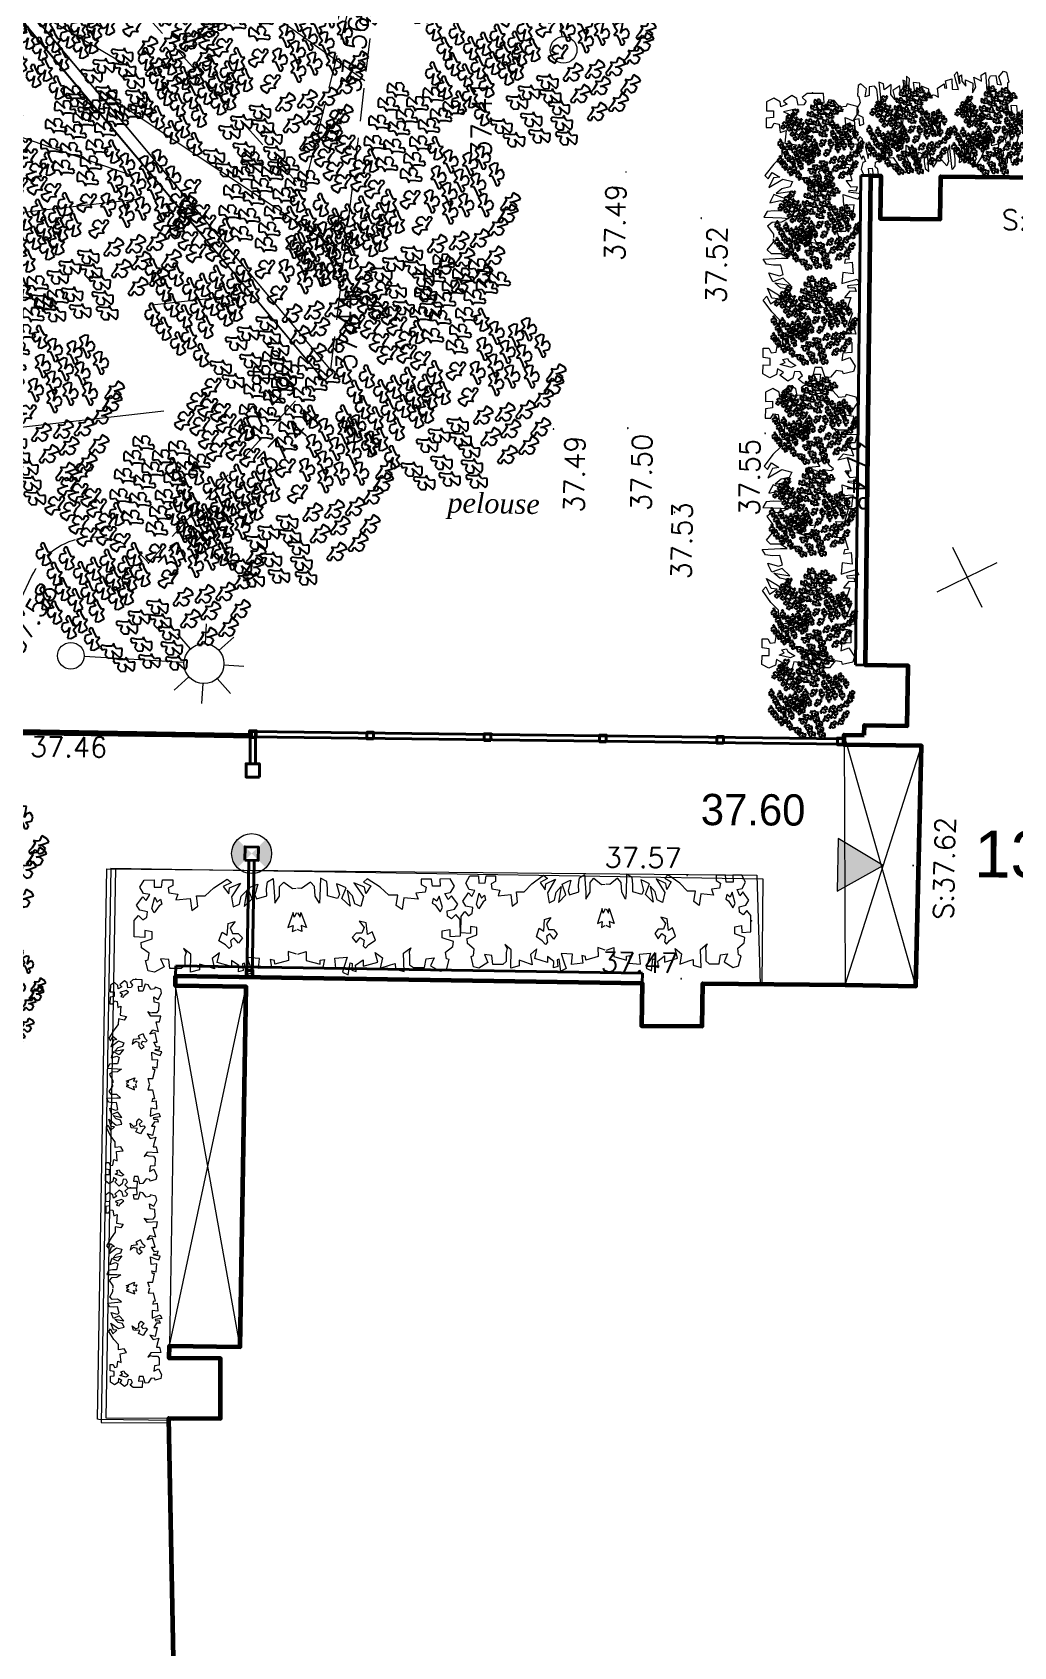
# Model space of a CAD drawing. Extents: x 996 to 1166918, y 537 to 295728.
# Drawn here: x 1056.59 to 1071.31, y 678.5 to 702.72 of the extents above; entities that cross this region are included whole.
import ezdxf

# ---------------------------------------------------------------- set-up
doc = ezdxf.new("R2010")
doc.units = 0
doc.header["$MEASUREMENT"] = 0
for name, pattern in [('CONTINU', [0]), ('DGN2', [0.75, 0.5, -0.25]), ('DGN3', [1.25, 1, -0.25])]:
    doc.linetypes.add(name, pattern=pattern)
doc.layers.get('0').update_dxf_attribs({"linetype": 'CONTINUOUS', "lineweight": 0})
doc.layers.add('Bardages bois', color=7, linetype='CONTINUOUS', lineweight=40, true_color=0xa35200)
doc.layers.add('Clôtures', color=7, linetype='CONTINUOUS', lineweight=120, true_color=0x04c83f)
doc.layers.add('BATIMENT', color=7, linetype='CONTINU')
doc.layers.add('TEXTE', color=7, linetype='CONTINUOUS')
doc.layers.add('Buissons', color=7, linetype='CONTINUOUS', true_color=0x04ec8b)
for name, color, linetype, lineweight in [('CF-TOPO-ALTITUDE-SEUIL', 7, 'CONTINUOUS', 0), ('CF-TOPO-ALTITUDE-TN', 94, 'CONTINUOUS', 0), ('CF-TOPO-ALTITUDE-VOIRIE', 7, 'CONTINUOUS', 0), ('CF-TOPO-BATI', 7, 'CONTINUOUS', 0), ('CF-TOPO-CARROYAGE', 7, 'CONTINUOUS', 0), ('CF-TOPO-ECL-SIGNAL', 6, 'CONTINUOUS', 0), ('CF-TOPO-NATURE-MATERIAUX-TXT', 7, 'CONTINUOUS', 0), ('CF-TOPO-RELIEF-NATUREL', 94, 'CONTINUOUS', 0), ('CF-TOPO-VEGETATION', 94, 'CONTINUOUS', 0), ('CF-TOPO-VOIRIE', 7, 'CONTINUOUS', 0), ('DIVERS', 7, 'CONTINU', 5), ('Elec projet', 7, 'CONTINU', 5), ('Grilles', 1, 'CONTINUOUS', 158), ('Niveaux projet', 7, 'CONTINU', 5)]:
    doc.layers.add(name, color=color, linetype=linetype, lineweight=lineweight)
doc.layers.get('Grilles').off()
doc.styles.add('LEROY', font='j_leroy')
doc.styles.add('SIMPLEX', font='simplex.shx')
doc.styles.get("Standard").update_dxf_attribs({"font": 'arial.ttf'})
doc.styles.add('Style-Times New Roman IF', font='timesi.ttf')

# ---------------------------------------------------------------- blocks, each defined once
blk = doc.blocks.new('BRANCHS', base_point=(1.4853, 0.588))
for p, q in [((1.5146, 0.6522), (1.4864, 0.6366)), ((1.5313, 0.6501), (1.5146, 0.6522)), ((1.5255, 0.6211), (1.5313, 0.6501)), ((1.4971, 0.6014), (1.4858, 0.588)), ((1.4858, 0.588), (1.5005, 0.5883)), ((1.4864, 0.6366), (1.4921, 0.6254)), ((1.4921, 0.6254), (1.5019, 0.6135)), ((1.5019, 0.6135), (1.4971, 0.6014)), ((1.5005, 0.5883), (1.5139, 0.5633)), ((1.5199, 0.5964), (1.5255, 0.6211)), ((1.5292, 0.6122), (1.5199, 0.5964)), ((1.5291, 0.572), (1.5482, 0.5759)), ((1.5308, 0.5654), (1.5291, 0.572)), ((1.5487, 0.6203), (1.5292, 0.6122)), ((1.5407, 0.5536), (1.5308, 0.5654)), ((1.5482, 0.5759), (1.5568, 0.5791)), ((1.5622, 0.5996), (1.5487, 0.6203)), ((1.5568, 0.5791), (1.5622, 0.5996)), ((1.5139, 0.5633), (1.5211, 0.5412)), ((1.5211, 0.5412), (1.5336, 0.5396)), ((1.5336, 0.5396), (1.5407, 0.5536))]:
    blk.add_line(p, q)
blk = doc.blocks.new('ARBRE12')
at = {"yscale": 3, "zscale": 3}
for p, xscale, rotation in [((-0.069, 1.578), 3.00000000000064, 60.00000000000705), ((0.466, 1.504), 3.00000000000064, 60.00000000000705), ((-0.882, 1.184), 3.00000000000064, 119.9999999999929), ((-0.207, 1.356), 3.00000000000064, 60.00000000000705), ((0.069, 1.181), 3.00000000000064, 60.00000000000705), ((0.225, 1.366), 3.00000000000064, 60.00000000000705), ((0.578, 1.19), 3.00000000000064, 60.00000000000705), ((0.768, 1.301), 3.00000000000064, 60.00000000000705), ((-1.098, 0.971), 3.00000000000064, 119.9999999999929), ((-0.345, 1.088), 3.00000000000064, 60.00000000000705), ((-0.051, 0.996), 3.00000000000064, 60.00000000000705), ((0.397, 1.033), 3.00000000000064, 60.00000000000705), ((-0.934, 0.879), 3.00000000000064, 119.9999999999929), ((-0.744, 0.805), 3.00000000000064, 119.9999999999929), ((-0.414, 0.783), 3.00000000000064, 60.00000000000705), ((-0.12, 0.728), 3.00000000000064, 60.00000000000705), ((0.268, 0.774), 3.00000000000064, 60.00000000000705), ((0.645, 0.837), 3, 180), ((-1.287, 0.685), 3.00000000000064, 119.9999999999929), ((-1.055, 0.602), 3.00000000000064, 119.9999999999929), ((-0.658, 0.648), 3.00000000000064, 119.9999999999929), ((-0.321, 0.652), 3, 180), ((-0.232, 0.46), 3.00000000000064, 60.00000000000705), ((0.181, 0.525), 3.00000000000064, 60.00000000000705), ((-0.925, 0.399), 3.00000000000064, 119.9999999999929), ((-0.804, 0.214), 3.00000000000064, 119.9999999999929), ((-0.528, 0.436), 3.00000000000064, 119.9999999999929), ((-0.511, 0.232), 3.00000000000064, 119.9999999999929), ((0.13, 0.294), 3.00000000000064, 60.00000000000705), ((-0.304, 0.131), 3.00000000000064, 119.9999999999929), ((0.23, -0.026), 3.00000000000064, 119.9999999999929), ((-1.417, 0.051), 3, 180), ((-1.072, -0.013), 3, 180), ((-0.459, -0.05), 3, 180), ((-0.054, 0.051), 3, 180), ((1.573, 0.076), 3.00000000000064, 299.999999999993), ((-1.253, -0.244), 3, 180), ((-0.856, -0.235), 3, 180), ((-0.666, -0.17), 3, 180), ((-0.373, -0.318), 3, 180), ((-0.192, -0.152), 3, 180), ((-0.131, -0.328), 3, 180), ((0.067, -0.263), 3, 180), ((0.412, -0.414), 3.00000000000064, 119.9999999999929), ((1.383, -0.293), 3.00000000000064, 299.999999999993), ((1.538, -0.099), 3.00000000000064, 299.999999999993), ((-1.425, -0.614), 3, 180), ((-1.132, -0.475), 3, 180), ((-0.744, -0.522), 3, 180), ((-0.528, -0.457), 3, 180), ((-0.33, -0.614), 3, 180), ((-0.183, -0.54), 3, 180), ((0.477, -0.552), 3.00000000000064, 299.999999999993), ((0.805, -0.506), 3.00000000000064, 299.999999999993), ((1.116, -0.469), 3.00000000000064, 299.999999999993), ((-1.253, -0.826), 3, 180), ((-0.942, -0.642), 3, 180), ((-0.623, -0.799), 3, 180), ((0.208, -0.65), 3.00000000000064, 240.0000000000071), ((0.891, -0.755), 3.00000000000064, 299.999999999993), ((1.34, -0.728), 3.00000000000064, 299.999999999993), ((-1.037, -1.048), 3, 180), ((-0.873, -0.956), 3, 180), ((-0.25, -0.955), 3.00000000000064, 240.0000000000071), ((-0.069, -0.807), 3.00000000000064, 240.0000000000071), ((0.251, -0.863), 3.00000000000064, 240.0000000000071), ((0.38, -1.038), 3.00000000000064, 240.0000000000071), ((0.589, -0.875), 3.00000000000064, 299.999999999993), ((1.159, -1.005), 3.00000000000064, 299.999999999993), ((-0.692, -1.224), 3, 180), ((-0.034, -1.214), 3.00000000000064, 240.0000000000071), ((0.423, -1.269), 3.00000000000064, 240.0000000000071), ((0.84, -1.143), 3.00000000000064, 299.999999999993), ((-0.482, -1.316), 3.00000000000064, 240.0000000000071), ((-0.293, -1.519), 3.00000000000064, 240.0000000000071), ((0.087, -1.463), 3.00000000000064, 240.0000000000071), ((0.492, -1.491), 3.00000000000064, 240.0000000000071)]:
    blk.add_blockref('BRANCHS', p, dxfattribs=dict(at, xscale=xscale, rotation=rotation))
at = {"xscale": 3, "yscale": 3, "zscale": 3}
for p in [(0.641, 0.59), (0.935, 0.553), (1.124, 0.645), (0.46, 0.35), (0.805, 0.304), (1.331, 0.396), (0.624, 0.1), (1.055, 0.239), (0.357, -0.01), (0.633, -0.177), (0.874, -0.066), (1.167, -0.066)]:
    blk.add_blockref('BRANCHS', p, dxfattribs=at)
blk = doc.blocks.new('cf232lampadaire-droit')
at = {"color": 0, "flags": 128}
for points in [[(0, -1.7), (0, -1.7), (0, -0.2)], [(-0.212132, -1.787868), (-0.424264, -1.575736)], [(0.212132, -1.787868), (0.424264, -1.575736)], [(-0.3, -2), (-0.6, -2)], [(0.6, -2), (0.3, -2)], [(-0.424264, -2.424264), (-0.212132, -2.212132)], [(0, -2.3), (0, -2.6)], [(0.424264, -2.424264), (0.212132, -2.212132)]]:
    blk.add_lwpolyline(points, dxfattribs=at)
at = {"color": 0}
for centre, radius in [((0, 0), 0.2), ((0, -2), 0.3)]:
    blk.add_circle(centre, radius, dxfattribs=at)
blk = doc.blocks.new('hab_haie')
at = {"linetype": 'Continuous', "lineweight": 0}
for p, q in [((-2.611, 0.757), (-2.634, 0.673)), ((-2.559, 0.77), (-2.611, 0.757)), ((-2.477, 0.724), (-2.559, 0.77)), ((-2.508, 0.657), (-2.477, 0.724)), ((-2.429, 0.739), (-2.441, 0.665)), ((-2.336, 0.739), (-2.429, 0.739)), ((-2.303, 0.714), (-2.336, 0.739)), ((-2.303, 0.639), (-2.303, 0.714)), ((-2.185, 0.752), (-2.259, 0.77)), ((-2.259, 0.77), (-2.254, 0.619)), ((-2.185, 0.703), (-2.185, 0.752)), ((-2.144, 0.714), (-2.185, 0.703)), ((-2.059, 0.742), (-2.144, 0.714)), ((-2.077, 0.657), (-2.059, 0.742)), ((-1.918, 0.724), (-2.039, 0.691)), ((-2.039, 0.691), (-2.018, 0.611)), ((-1.918, 0.673), (-1.918, 0.724)), ((-1.854, 0.716), (-1.918, 0.673)), ((-1.821, 0.757), (-1.859, 0.768)), ((-1.859, 0.768), (-1.854, 0.716)), ((-1.826, 0.703), (-1.821, 0.757)), ((-1.808, 0.696), (-1.826, 0.703)), ((-1.793, 0.798), (-1.808, 0.696)), ((-1.744, 0.775), (-1.793, 0.798)), ((-1.785, 0.65), (-1.759, 0.727)), ((-1.759, 0.727), (-1.744, 0.775)), ((-1.582, 0.732), (-1.69, 0.742)), ((-1.69, 0.742), (-1.682, 0.657)), ((-1.595, 0.668), (-1.582, 0.732)), ((-1.559, 0.675), (-1.595, 0.668)), ((-1.441, 0.675), (-1.559, 0.706)), ((-1.559, 0.706), (-1.559, 0.675)), ((-1.441, 0.601), (-1.441, 0.675)), ((-1.295, 0.675), (-1.18, 0.706)), ((-1.293, 0.601), (-1.295, 0.675)), ((-1.18, 0.706), (-1.177, 0.675)), ((-1.177, 0.675), (-1.141, 0.668)), ((-1.152, 0.732), (-1.044, 0.742)), ((-1.141, 0.668), (-1.152, 0.732)), ((-1.044, 0.742), (-1.054, 0.657)), ((-0.993, 0.775), (-0.944, 0.798)), ((-0.977, 0.727), (-0.993, 0.775)), ((-0.949, 0.65), (-0.977, 0.727)), ((-0.944, 0.798), (-0.929, 0.696)), ((-0.929, 0.696), (-0.911, 0.703)), ((-0.916, 0.757), (-0.877, 0.768)), ((-0.911, 0.703), (-0.916, 0.757)), ((-0.877, 0.768), (-0.88, 0.716)), ((-0.88, 0.716), (-0.821, 0.673)), ((-0.821, 0.673), (-0.821, 0.724)), ((-0.821, 0.724), (-0.7, 0.691)), ((-0.7, 0.691), (-0.721, 0.611)), ((-0.659, 0.657), (-0.677, 0.742)), ((-0.677, 0.742), (-0.593, 0.714)), ((-0.593, 0.714), (-0.554, 0.703)), ((-0.554, 0.752), (-0.477, 0.77)), ((-0.554, 0.703), (-0.554, 0.752)), ((-0.477, 0.77), (-0.48, 0.619)), ((-0.431, 0.714), (-0.4, 0.739)), ((-0.431, 0.639), (-0.431, 0.714)), ((-0.4, 0.739), (-0.306, 0.739)), ((-0.306, 0.739), (-0.298, 0.665)), ((-0.259, 0.724), (-0.177, 0.77)), ((-0.229, 0.657), (-0.259, 0.724)), ((-0.177, 0.77), (-0.126, 0.757)), ((-0.126, 0.757), (-0.103, 0.673)), ((-2.664, 0.565), (-2.67, 0.521)), ((-2.603, 0.611), (-2.664, 0.565)), ((-2.634, 0.673), (-2.611, 0.665)), ((-2.611, 0.665), (-2.603, 0.611)), ((-2.441, 0.665), (-2.508, 0.657)), ((-2.254, 0.619), (-2.316, 0.573)), ((-2.316, 0.573), (-2.3, 0.606)), ((-2.3, 0.606), (-2.303, 0.639)), ((-2.018, 0.611), (-2.077, 0.657)), ((-1.964, 0.544), (-2.021, 0.509)), ((-1.936, 0.575), (-1.964, 0.544)), ((-1.918, 0.555), (-1.936, 0.575)), ((-1.926, 0.509), (-1.918, 0.555)), ((-1.682, 0.657), (-1.785, 0.65)), ((-1.372, 0.624), (-1.441, 0.601)), ((-1.362, 0.624), (-1.293, 0.601)), ((-1.054, 0.657), (-0.949, 0.65)), ((-0.821, 0.555), (-0.8, 0.575)), ((-0.811, 0.509), (-0.821, 0.555)), ((-0.8, 0.575), (-0.77, 0.544)), ((-0.77, 0.544), (-0.716, 0.509)), ((-0.721, 0.611), (-0.659, 0.657)), ((-0.48, 0.619), (-0.421, 0.573)), ((-0.441, 0.606), (-0.431, 0.639)), ((-0.421, 0.573), (-0.441, 0.606)), ((-0.298, 0.665), (-0.229, 0.657)), ((-0.126, 0.665), (-0.134, 0.611)), ((-0.134, 0.611), (-0.07, 0.565)), ((-0.103, 0.673), (-0.126, 0.665)), ((-0.07, 0.565), (-0.067, 0.521)), ((-2.641, 0.48), (-2.728, 0.475)), ((-2.728, 0.475), (-2.726, 0.339)), ((-2.67, 0.521), (-2.577, 0.491)), ((-2.641, 0.421), (-2.641, 0.48)), ((-2.577, 0.432), (-2.641, 0.421)), ((-2.577, 0.491), (-2.577, 0.432)), ((-2.021, 0.509), (-1.993, 0.439)), ((-1.993, 0.439), (-1.954, 0.462)), ((-1.954, 0.462), (-1.944, 0.365)), ((-1.893, 0.485), (-1.926, 0.509)), ((-1.926, 0.403), (-1.908, 0.45)), ((-1.908, 0.45), (-1.859, 0.45)), ((-1.859, 0.529), (-1.893, 0.485)), ((-1.826, 0.485), (-1.859, 0.529)), ((-1.859, 0.45), (-1.826, 0.485)), ((-1.4, 0.385), (-1.408, 0.434)), ((-1.408, 0.434), (-1.372, 0.419)), ((-1.326, 0.434), (-1.362, 0.419)), ((-1.334, 0.385), (-1.326, 0.434)), ((-0.911, 0.485), (-0.88, 0.529)), ((-0.877, 0.45), (-0.911, 0.485)), ((-0.88, 0.529), (-0.841, 0.485)), ((-0.829, 0.45), (-0.877, 0.45)), ((-0.841, 0.485), (-0.811, 0.509)), ((-0.811, 0.403), (-0.829, 0.45)), ((-0.785, 0.462), (-0.793, 0.365)), ((-0.744, 0.439), (-0.785, 0.462)), ((-0.716, 0.509), (-0.744, 0.439)), ((-0.067, 0.521), (-0.159, 0.491)), ((-0.159, 0.491), (-0.159, 0.432)), ((-0.159, 0.432), (-0.098, 0.421)), ((-0.098, 0.421), (-0.098, 0.48)), ((-0.098, 0.48), (-0.008, 0.475)), ((-0.008, 0.475), (-0.011, 0.339)), ((-2.726, 0.339), (-2.69, 0.296)), ((-2.69, 0.296), (-2.654, 0.332)), ((-2.654, 0.332), (-2.621, 0.311)), ((-2.621, 0.311), (-2.618, 0.265)), ((-2.559, 0.275), (-2.58, 0.239)), ((-2.518, 0.216), (-2.559, 0.275)), ((-1.944, 0.365), (-1.885, 0.35)), ((-1.885, 0.35), (-1.926, 0.403)), ((-1.4, 0.275), (-1.446, 0.401)), ((-1.446, 0.401), (-1.4, 0.385)), ((-1.393, 0.316), (-1.4, 0.275)), ((-1.372, 0.28), (-1.393, 0.316)), ((-1.362, 0.28), (-1.344, 0.316)), ((-1.344, 0.316), (-1.334, 0.275)), ((-1.334, 0.275), (-1.29, 0.401)), ((-1.29, 0.401), (-1.334, 0.385)), ((-0.852, 0.35), (-0.811, 0.403)), ((-0.793, 0.365), (-0.852, 0.35)), ((-0.218, 0.216), (-0.177, 0.275)), ((-0.177, 0.275), (-0.157, 0.239)), ((-0.116, 0.311), (-0.121, 0.265)), ((-0.082, 0.332), (-0.116, 0.311)), ((-0.047, 0.296), (-0.082, 0.332)), ((-0.011, 0.339), (-0.047, 0.296)), ((-2.68, 0.252), (-2.708, 0.211)), ((-2.708, 0.211), (-2.654, 0.142)), ((-2.618, 0.265), (-2.68, 0.252)), ((-2.654, 0.142), (-2.626, 0.173)), ((-2.626, 0.173), (-2.6, 0.121)), ((-2.58, 0.239), (-2.552, 0.144)), ((-2.552, 0.144), (-2.534, 0.185)), ((-2.534, 0.185), (-2.503, 0.162)), ((-2.495, 0.203), (-2.518, 0.216)), ((-2.503, 0.162), (-2.495, 0.203)), ((-2.359, 0.119), (-2.377, 0.168)), ((-2.377, 0.168), (-2.259, 0.157)), ((-2.259, 0.157), (-2.244, 0.255)), ((-2.244, 0.255), (-2.193, 0.221)), ((-2.193, 0.221), (-2.208, 0.134)), ((-1.921, 0.144), (-1.9, 0.227)), ((-1.841, 0.029), (-1.921, 0.144)), ((-1.9, 0.227), (-1.849, 0.206)), ((-1.849, 0.206), (-1.831, 0.139)), ((-1.831, 0.139), (-1.785, 0.091)), ((-1.785, 0.091), (-1.811, 0.224)), ((-1.811, 0.224), (-1.741, 0.16)), ((-1.741, 0.16), (-1.777, 0.073)), ((-1.721, 0.127), (-1.705, 0.16)), ((-1.705, 0.16), (-1.621, 0.137)), ((-1.621, 0.137), (-1.623, 0.078)), ((-1.564, -0.009), (-1.559, 0.142)), ((-1.559, 0.142), (-1.554, 0.198)), ((-1.554, 0.198), (-1.518, 0.139)), ((-1.518, 0.139), (-1.513, 0.06)), ((-1.182, 0.198), (-1.221, 0.139)), ((-1.221, 0.139), (-1.221, 0.06)), ((-1.18, 0.142), (-1.182, 0.198)), ((-1.17, -0.009), (-1.18, 0.142)), ((-1.029, 0.16), (-1.116, 0.137)), ((-1.116, 0.137), (-1.113, 0.078)), ((-1.016, 0.127), (-1.029, 0.16)), ((-0.926, 0.224), (-0.993, 0.16)), ((-0.993, 0.16), (-0.959, 0.073)), ((-0.949, 0.091), (-0.926, 0.224)), ((-0.903, 0.139), (-0.949, 0.091)), ((-0.888, 0.206), (-0.903, 0.139)), ((-0.898, 0.029), (-0.821, 0.144)), ((-0.836, 0.227), (-0.888, 0.206)), ((-0.821, 0.144), (-0.836, 0.227)), ((-0.49, 0.255), (-0.541, 0.221)), ((-0.541, 0.221), (-0.531, 0.134)), ((-0.477, 0.157), (-0.49, 0.255)), ((-0.359, 0.168), (-0.477, 0.157)), ((-0.375, 0.119), (-0.359, 0.168)), ((-0.241, 0.203), (-0.218, 0.216)), ((-0.231, 0.162), (-0.241, 0.203)), ((-0.203, 0.185), (-0.231, 0.162)), ((-0.182, 0.144), (-0.203, 0.185)), ((-0.157, 0.239), (-0.182, 0.144)), ((-0.111, 0.173), (-0.141, 0.121)), ((-0.121, 0.265), (-0.057, 0.252)), ((-0.082, 0.142), (-0.111, 0.173)), ((-0.029, 0.211), (-0.082, 0.142)), ((-0.057, 0.252), (-0.029, 0.211)), ((-2.646, 0.114), (-2.68, 0.06)), ((-2.68, 0.06), (-2.644, 0.001)), ((-2.6, 0.121), (-2.646, 0.114)), ((-2.644, 0.001), (-2.559, 0.001)), ((-2.559, 0.001), (-2.562, 0.06)), ((-2.562, 0.06), (-2.498, 0.06)), ((-2.498, 0.06), (-2.49, 0.001)), ((-2.49, 0.001), (-2.403, 0.001)), ((-2.444, 0.068), (-2.436, 0.109)), ((-2.403, 0.047), (-2.444, 0.068)), ((-2.436, 0.109), (-2.359, 0.119)), ((-2.403, 0.001), (-2.403, 0.047)), ((-2.208, 0.134), (-2.134, 0.134)), ((-2.134, 0.134), (-2.062, 0.068)), ((-2.062, 0.068), (-1.952, -0.004)), ((-1.982, 0.057), (-1.941, 0.119)), ((-1.921, 0.024), (-1.982, 0.057)), ((-1.952, -0.004), (-1.921, 0.024)), ((-1.941, 0.119), (-1.931, 0.068)), ((-1.931, 0.068), (-1.841, 0.029)), ((-1.777, 0.073), (-1.721, 0.047)), ((-1.698, 0.039), (-1.721, 0.127)), ((-1.721, 0.047), (-1.698, 0.039)), ((-1.623, 0.078), (-1.616, 0.019)), ((-1.616, 0.019), (-1.564, -0.009)), ((-1.513, 0.06), (-1.48, 0.024)), ((-1.48, 0.024), (-1.405, 0.075)), ((-1.405, 0.075), (-1.372, 0.073)), ((-1.329, 0.075), (-1.362, 0.073)), ((-1.257, 0.024), (-1.329, 0.075)), ((-1.221, 0.06), (-1.257, 0.024)), ((-1.121, 0.019), (-1.17, -0.009)), ((-1.113, 0.078), (-1.121, 0.019)), ((-1.041, 0.039), (-1.016, 0.127)), ((-1.016, 0.047), (-1.041, 0.039)), ((-0.959, 0.073), (-1.016, 0.047)), ((-0.805, 0.068), (-0.898, 0.029)), ((-0.821, 0.024), (-0.752, 0.057)), ((-0.785, -0.004), (-0.821, 0.024)), ((-0.8, 0.119), (-0.805, 0.068)), ((-0.752, 0.057), (-0.8, 0.119)), ((-0.675, 0.068), (-0.785, -0.004)), ((-0.603, 0.134), (-0.675, 0.068)), ((-0.531, 0.134), (-0.603, 0.134)), ((-0.3, 0.109), (-0.375, 0.119)), ((-0.334, 0.047), (-0.293, 0.068)), ((-0.334, 0.001), (-0.334, 0.047)), ((-0.247, 0.001), (-0.334, 0.001)), ((-0.293, 0.068), (-0.3, 0.109)), ((-0.239, 0.06), (-0.247, 0.001)), ((-0.177, 0.06), (-0.239, 0.06)), ((-0.177, 0.001), (-0.177, 0.06)), ((-0.093, 0.001), (-0.177, 0.001)), ((-0.141, 0.121), (-0.088, 0.114)), ((-0.057, 0.06), (-0.093, 0.001)), ((-0.088, 0.114), (-0.057, 0.06))]:
    blk.add_line(p, q, dxfattribs=at)
blk.add_point((-2.733, 0.382), dxfattribs=at)
blk = doc.blocks.new('CROIX')
at = {"linetype": 'CONTINU'}
for p, q in [((0, 0.5), (0, -0.5)), ((-0.5, 0), (0.5, 0))]:
    blk.add_line(p, q, dxfattribs=at)
blk = doc.blocks.new('A$C18F56CE4')
at = {"layer": 'Buissons', "color": 112, "ltscale": 0.05}
for p in [(1.844, -2.189), (8.462, -2.34), (6.455, -2.787), (11.872, -2.827), (4.161, -3.416), (9.331, -4.628), (13.115, -4.725), (18.651, -5.395), (2.116, -5.63), (22.812, -5.724), (4.811, -6.327), (15.628, -6.412), (10.719, -6.711), (7.056, -7.194), (2.894, -8.621), (9.273, -9.019), (4.96, -9.467), (-2.186, -10.063), (-0.55, -11.512), (2.385, -11.642), (7.237, -11.592), (5.06, -12.635), (7.926, -14.164), (1.3, -14.421), (-0.969, -14.533), (5.367, -15.619), (3.423, -16.893), (-0.204, -17.822)]:
    blk.add_blockref('ARBRE12', p, dxfattribs=at)

msp = doc.modelspace()

# ---------------------------------------------------------------- hatches: boundary and pattern name
at = {"layer": 'DIVERS', "ltscale": 0.05}
msp.add_hatch(color=256, dxfattribs=at).paths.add_polyline_path([(1069.352, 690.22), (1068.674, 690.626), (1068.661, 689.836)])
at = {"layer": 'Elec projet', "ltscale": 0.05}
h = msp.add_hatch(color=256, dxfattribs=at)
h.paths.add_polyline_path([(1059.577, 690.397, 0.198912), (1059.665, 690.185), (1059.877, 690.397), (1059.665, 690.609, 0.198912)])
h.paths.add_polyline_path([(1060.09, 690.185, 0.198912), (1060.177, 690.397, 0.198912), (1060.09, 690.609), (1059.877, 690.397)])

# ---------------------------------------------------------------- linework, layer by layer
at = {"ltscale": 0.05}
for p, q in [((1061.101, 697.607), (1053.482, 706.703)), ((1053.344, 706.587), (1060.964, 697.492)), ((1060.964, 697.492), (1061.101, 697.607))]:
    msp.add_line(p, q, dxfattribs=at)
for p, q in [((1057.765, 690.18), (1057.621, 681.861)), ((1057.835, 690.179), (1057.692, 681.931)), ((1057.765, 690.18), (1067.547, 690.02)), ((1067.547, 690.02), (1067.529, 688.439)), ((1057.621, 681.861), (1058.636, 681.857)), ((1057.692, 681.931), (1058.637, 681.927))]:
    msp.add_line(p, q)
at = {"layer": 'Bardages bois', "ltscale": 0.05}
for p, q in [((1069.015, 700.569), (1068.933, 693.227)), ((1069.165, 700.567), (1069.015, 700.569)), ((1069.165, 700.567), (1069.083, 693.226)), ((1068.933, 693.227), (1069.083, 693.226)), ((1058.74, 688.714), (1058.737, 688.564)), ((1058.737, 688.564), (1065.737, 688.456)), ((1058.74, 688.714), (1065.739, 688.606)), ((1065.737, 688.456), (1065.739, 688.606))]:
    msp.add_line(p, q, dxfattribs=at)
at = {"layer": 'BATIMENT'}
for points in [[(1069.066, 692.176), (1069.068, 692.326), (1069.708, 692.315), (1069.723, 693.215), (1069.083, 693.226), (1069.165, 700.567), (1069.315, 700.565), (1069.305, 699.925), (1070.203, 699.912), (1070.214, 700.552), (1073.817, 700.518), (1073.806, 699.878), (1074.706, 699.864), (1074.716, 700.504), (1074.866, 700.501), (1074.856, 699.861)], [(1058.737, 688.564), (1065.737, 688.456), (1065.726, 687.816), (1066.634, 687.808), (1066.644, 688.448), (1068.78, 688.428), (1069.84, 688.41), (1069.923, 692.012), (1068.763, 692.031), (1068.766, 692.181), (1069.066, 692.176)], [(1058.688, 677.273), (1058.69, 677.423), (1059.33, 677.412), (1059.345, 678.312), (1058.705, 678.323), (1058.637, 681.927), (1059.408, 681.924), (1059.412, 682.825), (1058.638, 682.829), (1058.646, 683.015), (1059.706, 682.997), (1059.795, 688.397), (1058.735, 688.414), (1058.737, 688.564)]]:
    msp.add_lwpolyline(points, dxfattribs=at)
at = {"layer": 'BATIMENT', "lineweight": 60}
for points in [[(1069.066, 692.176), (1069.068, 692.326), (1069.708, 692.315), (1069.723, 693.215), (1069.083, 693.226), (1069.165, 700.567), (1069.315, 700.565), (1069.305, 699.925), (1070.203, 699.912), (1070.214, 700.552), (1073.817, 700.518), (1073.806, 699.878), (1074.706, 699.864), (1074.716, 700.504), (1074.866, 700.501), (1074.856, 699.861)], [(1058.737, 688.564), (1065.737, 688.456), (1065.726, 687.816), (1066.634, 687.808), (1066.644, 688.448), (1068.78, 688.428), (1069.84, 688.41), (1069.923, 692.012), (1068.763, 692.031), (1068.766, 692.181), (1069.066, 692.176)], [(1058.688, 677.273), (1058.69, 677.423), (1059.33, 677.412), (1059.345, 678.312), (1058.705, 678.323), (1058.637, 681.927), (1059.408, 681.924), (1059.412, 682.825), (1058.638, 682.829), (1058.646, 683.015), (1059.706, 682.997), (1059.795, 688.397), (1058.735, 688.414), (1058.737, 688.564)]]:
    msp.add_lwpolyline(points, dxfattribs=at)
at = {"layer": 'CF-TOPO-ALTITUDE-SEUIL', "lineweight": 0, "flags": 128}
msp.add_lwpolyline([(1069.803, 690.22, 1), (1069.794, 690.216, 1), (1069.803, 690.22)], format="xyb", dxfattribs=at)
at = {"layer": 'CF-TOPO-ALTITUDE-SEUIL', "lineweight": 0}
msp.add_point((1069.798, 690.218), dxfattribs=at)
at = {"layer": 'CF-TOPO-ALTITUDE-TN', "lineweight": 0, "flags": 128}
for points in [[(1063.124, 702.031, 1), (1063.115, 702.027, 1), (1063.124, 702.031)], [(1061.07, 697.661, 1), (1061.061, 697.656, 1), (1061.07, 697.661)], [(1060.7, 697.368, 1), (1060.691, 697.363, 1), (1060.7, 697.368)], [(1060.667, 697.186, 1), (1060.658, 697.181, 1), (1060.667, 697.186)], [(1064.41, 696.769, 1), (1064.401, 696.764, 1), (1064.41, 696.769)], [(1068.684, 696.731, 1), (1068.675, 696.726, 1), (1068.684, 696.731)], [(1058.334, 694.76, 1), (1058.325, 694.756, 1), (1058.334, 694.76)], [(1066.324, 688.523, 1), (1066.315, 688.519, 1), (1066.324, 688.523)]]:
    msp.add_lwpolyline(points, format="xyb", dxfattribs=at)
at = {"layer": 'CF-TOPO-ALTITUDE-TN', "lineweight": 0}
for p in [(1063.12, 702.029), (1061.065, 697.659), (1060.696, 697.366), (1060.662, 697.183), (1064.405, 696.766), (1068.68, 696.728), (1058.329, 694.758), (1066.32, 688.521)]:
    msp.add_point(p, dxfattribs=at)
at = {"layer": 'CF-TOPO-ALTITUDE-VOIRIE', "lineweight": 0, "flags": 128}
for points in [[(1065.497, 700.624, 1), (1065.488, 700.62, 1), (1065.497, 700.624)], [(1066.626, 699.931, 1), (1066.617, 699.927, 1), (1066.626, 699.931)], [(1065.524, 696.782, 1), (1065.515, 696.778, 1), (1065.524, 696.782)], [(1067.585, 696.704, 1), (1067.576, 696.7, 1), (1067.585, 696.704)], [(1066.224, 695.52, 1), (1066.215, 695.516, 1), (1066.224, 695.52)], [(1066.413, 690.074, 1), (1066.404, 690.07, 1), (1066.413, 690.074)]]:
    msp.add_lwpolyline(points, format="xyb", dxfattribs=at)
at = {"layer": 'CF-TOPO-BATI', "lineweight": 0}
msp.add_line((1060.964, 697.492), (1061.101, 697.607), dxfattribs=at)
at = {"layer": 'CF-TOPO-BATI', "lineweight": 0, "flags": 128}
for points in [[(1061.101, 697.607), (1056.289, 703.342), (1053.482, 706.703)], [(1060.964, 697.492), (1056.151, 703.227), (1053.344, 706.587)]]:
    msp.add_lwpolyline(points, dxfattribs=at)
at = {"layer": 'CF-TOPO-RELIEF-NATUREL', "lineweight": 0}
for p, q in [((1058.969, 703.852), (1061.575, 701.994)), ((1056.633, 703.029), (1058.012, 702.217)), ((1055.048, 701.616), (1058.075, 700.576)), ((1057.679, 701.791), (1061.163, 699.469)), ((1055.021, 699.857), (1058.2, 700.219)), ((1058.381, 698.629), (1059.583, 698.766)), ((1055.383, 696.678), (1058.562, 697.04))]:
    msp.add_line(p, q, dxfattribs=at)
at = {"layer": 'CF-TOPO-RELIEF-NATUREL', "linetype": 'DGN2', "lineweight": 0, "flags": 128}
msp.add_lwpolyline([(1061.065, 697.659), (1062.011, 705.618), (1071.509, 705.741), (1080.256, 706.182), (1080.361, 708.536)], dxfattribs=at)
msp.add_lwpolyline([(1054.577, 688.54), (1055.605, 692.527), (1056.577, 694.555, -0.55193), (1058.329, 694.758), (1060.696, 697.366)], format="xyb", dxfattribs=at)
at = {"layer": 'CF-TOPO-VEGETATION', "linetype": 'DGN2', "lineweight": 0, "flags": 128}
msp.add_lwpolyline([(1079.801, 708.375), (1069.002, 708.71), (1069.078, 710.339), (1066.569, 710.655), (1066.353, 711.452), (1062.045, 711.535), (1061.748, 710.496), (1055.957, 710.581), (1053.555, 706.576), (1055.615, 704.365), (1056.515, 704.941), (1060.662, 700.347), (1062.078, 706.104), (1067.161, 705.513), (1072.4, 706.298), (1079.087, 705.948), (1080.053, 706.451, 0.275602), (1080.597, 707.367, 0.345891)], format="xyb", close=True, dxfattribs=at)
at = {"layer": 'CF-TOPO-VOIRIE', "lineweight": 0, "flags": 128}
msp.add_lwpolyline([(1058.701, 681.893), (1057.586, 681.91), (1057.564, 681.914), (1057.705, 690.17), (1067.457, 690.072), (1067.505, 688.44)], dxfattribs=at)
at = {"layer": 'Clôtures', "ltscale": 0.05}
msp.add_lwpolyline([(1059.895, 692.165), (1052.927, 692.286), (1050.044, 702.355), (1053.482, 706.703), (1054.868, 711.757), (1068.931, 711.542)], dxfattribs=at)
at = {"layer": 'DIVERS', "lineweight": 40}
for p, q in [((1059.855, 692.231), (1068.755, 692.121)), ((1059.855, 692.231), (1059.855, 691.746)), ((1059.855, 692.15), (1068.753, 692.041)), ((1059.935, 692.231), (1059.935, 691.746)), ((1068.753, 692.041), (1068.755, 692.121)), ((1059.834, 690.298), (1059.807, 688.548)), ((1059.914, 690.296), (1059.887, 688.546))]:
    msp.add_line(p, q, dxfattribs=at)
at = {"layer": 'DIVERS', "ltscale": 0.05}
for points in [[(1080.886, 708.665), (1069.306, 708.839), (1068.931, 711.542), (1054.868, 711.757), (1053.482, 706.703), (1050.045, 702.357), (1056.06, 681.334), (1056.26, 692.185), (1068.763, 692.031), (1068.766, 692.181), (1069.066, 692.176), (1069.068, 692.326), (1069.708, 692.315), (1069.723, 693.215), (1069.083, 693.226), (1069.165, 700.567), (1069.315, 700.565), (1069.305, 699.925), (1070.203, 699.912), (1070.214, 700.552), (1073.817, 700.518)], [(1058.705, 678.323), (1058.637, 681.927), (1059.408, 681.924), (1059.412, 682.819), (1058.638, 682.823), (1058.641, 683.015), (1059.706, 682.997), (1059.795, 688.397), (1058.735, 688.414), (1058.737, 688.564), (1065.737, 688.456), (1065.726, 687.816), (1066.634, 687.801), (1066.644, 688.442), (1069.84, 688.41), (1069.923, 692.012), (1068.766, 692.031), (1068.766, 692.181), (1069.066, 692.176), (1069.068, 692.326), (1069.708, 692.315), (1069.723, 693.215), (1069.083, 693.226), (1069.165, 700.567)], [(1069.165, 700.567), (1069.315, 700.565), (1069.305, 699.925), (1070.203, 699.912), (1070.214, 700.552), (1073.817, 700.518)]]:
    msp.add_lwpolyline(points, dxfattribs=at)
at = {"layer": 'DIVERS', "lineweight": 40}
for points in [[(1059.945, 692.14), (1059.845, 692.14), (1059.845, 692.24), (1059.945, 692.24)], [(1061.705, 692.118), (1061.605, 692.118), (1061.605, 692.218), (1061.705, 692.218)], [(1063.466, 692.096), (1063.366, 692.096), (1063.366, 692.196), (1063.466, 692.196)], [(1065.195, 692.076), (1065.095, 692.076), (1065.095, 692.176), (1065.195, 692.176)], [(1066.955, 692.053), (1066.855, 692.053), (1066.855, 692.153), (1066.955, 692.153)], [(1068.763, 692.031), (1068.663, 692.031), (1068.663, 692.131), (1068.763, 692.131)], [(1059.994, 691.546), (1059.794, 691.546), (1059.794, 691.746), (1059.994, 691.746)], [(1059.776, 690.299), (1059.976, 690.295), (1059.979, 690.495), (1059.779, 690.499)], [(1059.897, 688.546), (1059.797, 688.546), (1059.797, 688.646), (1059.897, 688.646)]]:
    msp.add_lwpolyline(points, close=True, dxfattribs=at)
at = {"layer": 'DIVERS'}
for points in [[(1069.84, 688.41), (1068.766, 692.181), (1068.78, 688.428), (1069.923, 692.012)], [(1059.706, 682.997), (1058.735, 688.414), (1058.646, 683.015), (1059.795, 688.397)]]:
    msp.add_lwpolyline(points, dxfattribs=at)
at = {"layer": 'DIVERS', "ltscale": 0.05}
msp.add_lwpolyline([(1069.352, 690.22), (1068.674, 690.626), (1068.661, 689.836)], close=True, dxfattribs=at)
at = {"layer": 'Elec projet', "ltscale": 0.05}
msp.add_circle((1059.877, 690.397), 0.3, dxfattribs=at)

# ---------------------------------------------------------------- block references
at = {"layer": 'Buissons', "color": 112, "ltscale": 0.05}
for p, xscale, yscale, zscale in [((1069.721, 701.24), 0.375, 0.375, 0.375), ((1070.996, 701.234), 0.375, 0.375, 0.375), ((1068.388, 701.037), 0.375, 0.375, 0.375), ((1068.342, 699.811), 0.375, 0.375, 0.375), ((1068.288, 698.383), 0.375, 0.375, 0.375), ((1068.307, 696.893), 0.375, 0.375, 0.375), ((1068.263, 695.505), 0.375, 0.375, 0.375), ((1068.29, 694), 0.375, 0.375, 0.375), ((1068.251, 692.788), 0.375, 0.375, 0.375), ((1055.436, 688.419), 0.75, 0.75, 0.75)]:
    msp.add_blockref('ARBRE12', p, dxfattribs=dict(at, xscale=xscale, yscale=yscale, zscale=zscale))
msp.add_blockref('ARBRE12', (1055.032, 690.519), dxfattribs=at)
at = {"layer": 'CF-TOPO-CARROYAGE', "rotation": 26.18773148999673}
msp.add_blockref('CROIX', (1070.609, 694.544), dxfattribs=at)
at = {"layer": 'CF-TOPO-ECL-SIGNAL', "lineweight": 0}
for p, rotation in [((1064.557, 702.455), 187.4044843532857), ((1057.165, 693.365), 86.60989281136827)]:
    msp.add_blockref('cf232lampadaire-droit', p, dxfattribs=dict(at, rotation=rotation))
at = {"layer": 'CF-TOPO-VEGETATION', "lineweight": 0}
for p, xscale, yscale, zscale, rotation in [((1071.434, 700.77), 0.89999999999337, 1.800000000017462, 1.272792206139321, 5.081405190738579), ((1067.542, 697.444), 1.600000000034863, 1.799999999988358, 1.697056274847381, 269.2299768452398), ((1067.528, 693.087), 1.600000000034863, 1.799999999988358, 1.697056274847381, 269.2299768452398), ((1058.095, 690.002), 1.800000000011679, 1.799999999988358, 1.799999999999649, 180.1955258398301), ((1062.999, 690.063), 1.599999999990637, 1.799999999988358, 1.697056274847381, 180.1955258415455)]:
    msp.add_blockref('hab_haie', p, dxfattribs=dict(at, xscale=xscale, yscale=yscale, zscale=zscale, rotation=rotation))
for p, xscale, zscale, rotation in [((1057.679, 685.382), 1.149999999963925, 1.072380529476361, 268.5262647919289), ((1057.762, 682.366), 1.099999999995721, 1.048808848170152, 271.5759563291409)]:
    msp.add_blockref('hab_haie', p, dxfattribs=dict(at, xscale=xscale, zscale=zscale, rotation=rotation))
at = {"layer": 'Grilles', "ltscale": 0.05}
msp.add_blockref('A$C18F56CE4', (1054.868, 711.757), dxfattribs=at)

# ---------------------------------------------------------------- texts
at = {"layer": 'CF-TOPO-ALTITUDE-SEUIL', "linetype": 'DGN3', "lineweight": 0, "style": 'SIMPLEX'}
for s, rotation, p in [('S:37.57', 359.4681, (1071.126, 699.754)), ('S:37.62', 88.679, (1070.399, 689.402))]:
    msp.add_text(s, height=0.3, rotation=rotation, dxfattribs=at).set_placement(p)
at = {"layer": 'CF-TOPO-ALTITUDE-TN', "linetype": 'DGN3', "lineweight": 0, "style": 'SIMPLEX'}
for s, rotation, p in [('37.56', 83.2234, (1061.504, 701.794)), ('37.41', 89.1083, (1063.468, 700.839)), ('37.44', 89.1083, (1061.447, 697.646)), ('37.49', 47.0142, (1059.796, 696.56)), ('37.44', 47.0142, (1060.142, 696.072)), ('37.49', 89.1083, (1064.861, 695.508)), ('37.48', 269.6939, (1068.814, 696.683)), ('37.43', 46.5556, (1058.65, 694.516)), ('37.58', 60.6855, (1056.412, 693.344)), ('37.47', 359.0615, (1065.114, 688.623))]:
    msp.add_text(s, height=0.3, rotation=rotation, dxfattribs=at).set_placement(p)
at = {"layer": 'CF-TOPO-ALTITUDE-VOIRIE', "linetype": 'DGN3', "lineweight": 0, "style": 'SIMPLEX'}
for s, rotation, p in [('37.49', 89.1083, (1065.472, 699.283)), ('37.52', 89.1083, (1066.992, 698.649)), ('37.50', 89.1083, (1065.867, 695.536)), ('37.55', 89.6939, (1067.494, 695.462)), ('37.53', 89.1083, (1066.47, 694.508)), ('37.46', 359.4223, (1056.552, 691.852)), ('37.57', 359.4223, (1065.169, 690.192))]:
    msp.add_text(s, height=0.3, rotation=rotation, dxfattribs=at).set_placement(p)
at = {"layer": 'CF-TOPO-NATURE-MATERIAUX-TXT', "color": 7, "linetype": 'DGN3', "lineweight": 0, "style": 'Style-Times New Roman IF', "width": 0.999837}
msp.add_text('pelouse', height=0.3, rotation=359.0593, dxfattribs=at).set_placement((1062.812, 695.513))
at = {"layer": 'Niveaux projet', "style": 'LEROY'}
msp.add_text('37.60', height=0.4687, rotation=359.678, dxfattribs=at).set_placement((1066.614, 690.825))
at = {"layer": 'TEXTE'}
msp.add_text('13bis APAJH', height=0.70313, rotation=359.4879, dxfattribs=at).set_placement((1070.712, 690.042))

doc.saveas('drawing.dxf')
